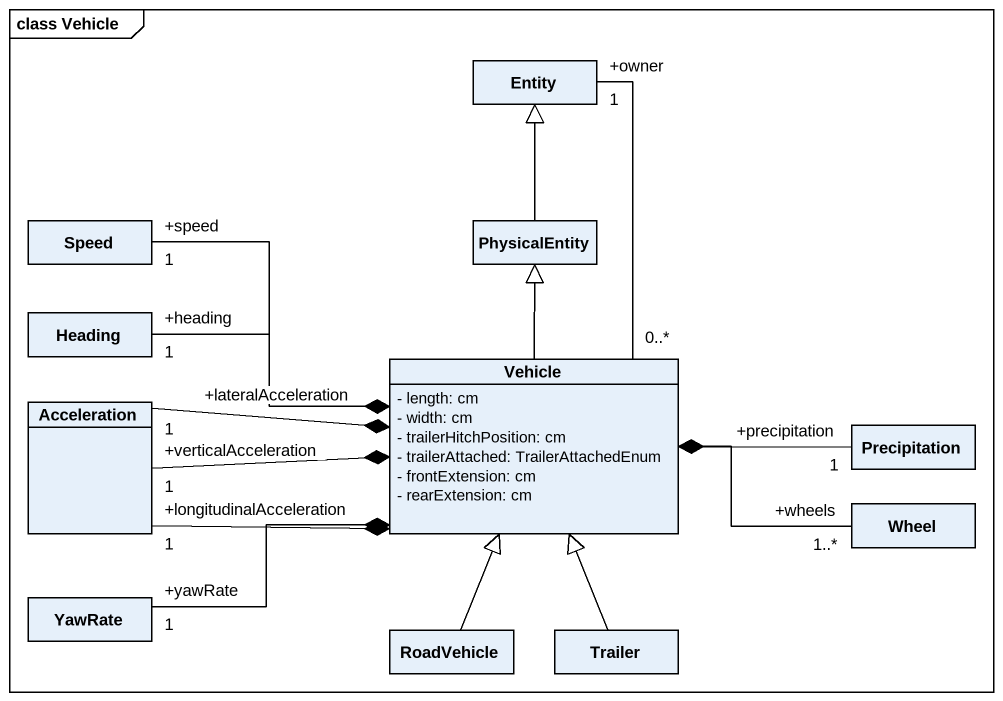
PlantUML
@startuml
mainframe class Vehicle
hide circle
hide empty members
skinparam classAttributeIconSize 0
class "Entity" as Entity_
class Speed
class PhysicalEntity
class Heading
class Vehicle {
  - length: cm
  - width: cm
  - trailerHitchPosition: cm
  - trailerAttached: TrailerAttachedEnum
  - frontExtension: cm
  - rearExtension: cm
}
class Acceleration
class Precipitation
class Wheel
class YawRate
class RoadVehicle
class Trailer
Speed "+speed\n1" -right-* Vehicle
PhysicalEntity -up-|> Entity_
Heading "+heading\n1" -right-* Vehicle
Vehicle "0..*" -up- "+owner\n1" Entity_
Vehicle -up-|> PhysicalEntity
Acceleration "+lateralAcceleration\n1" -right-* Vehicle
Acceleration "+longitudinalAcceleration\n1" -right-* Vehicle
Acceleration "+verticalAcceleration\n1" -right-* Vehicle
Precipitation "+precipitation\n1" -left-* Vehicle
Wheel "+wheels\n1..*" -left-* Vehicle
YawRate "+yawRate\n1" -right-* Vehicle
RoadVehicle -up-|> Vehicle
Trailer -up-|> Vehicle
@enduml
